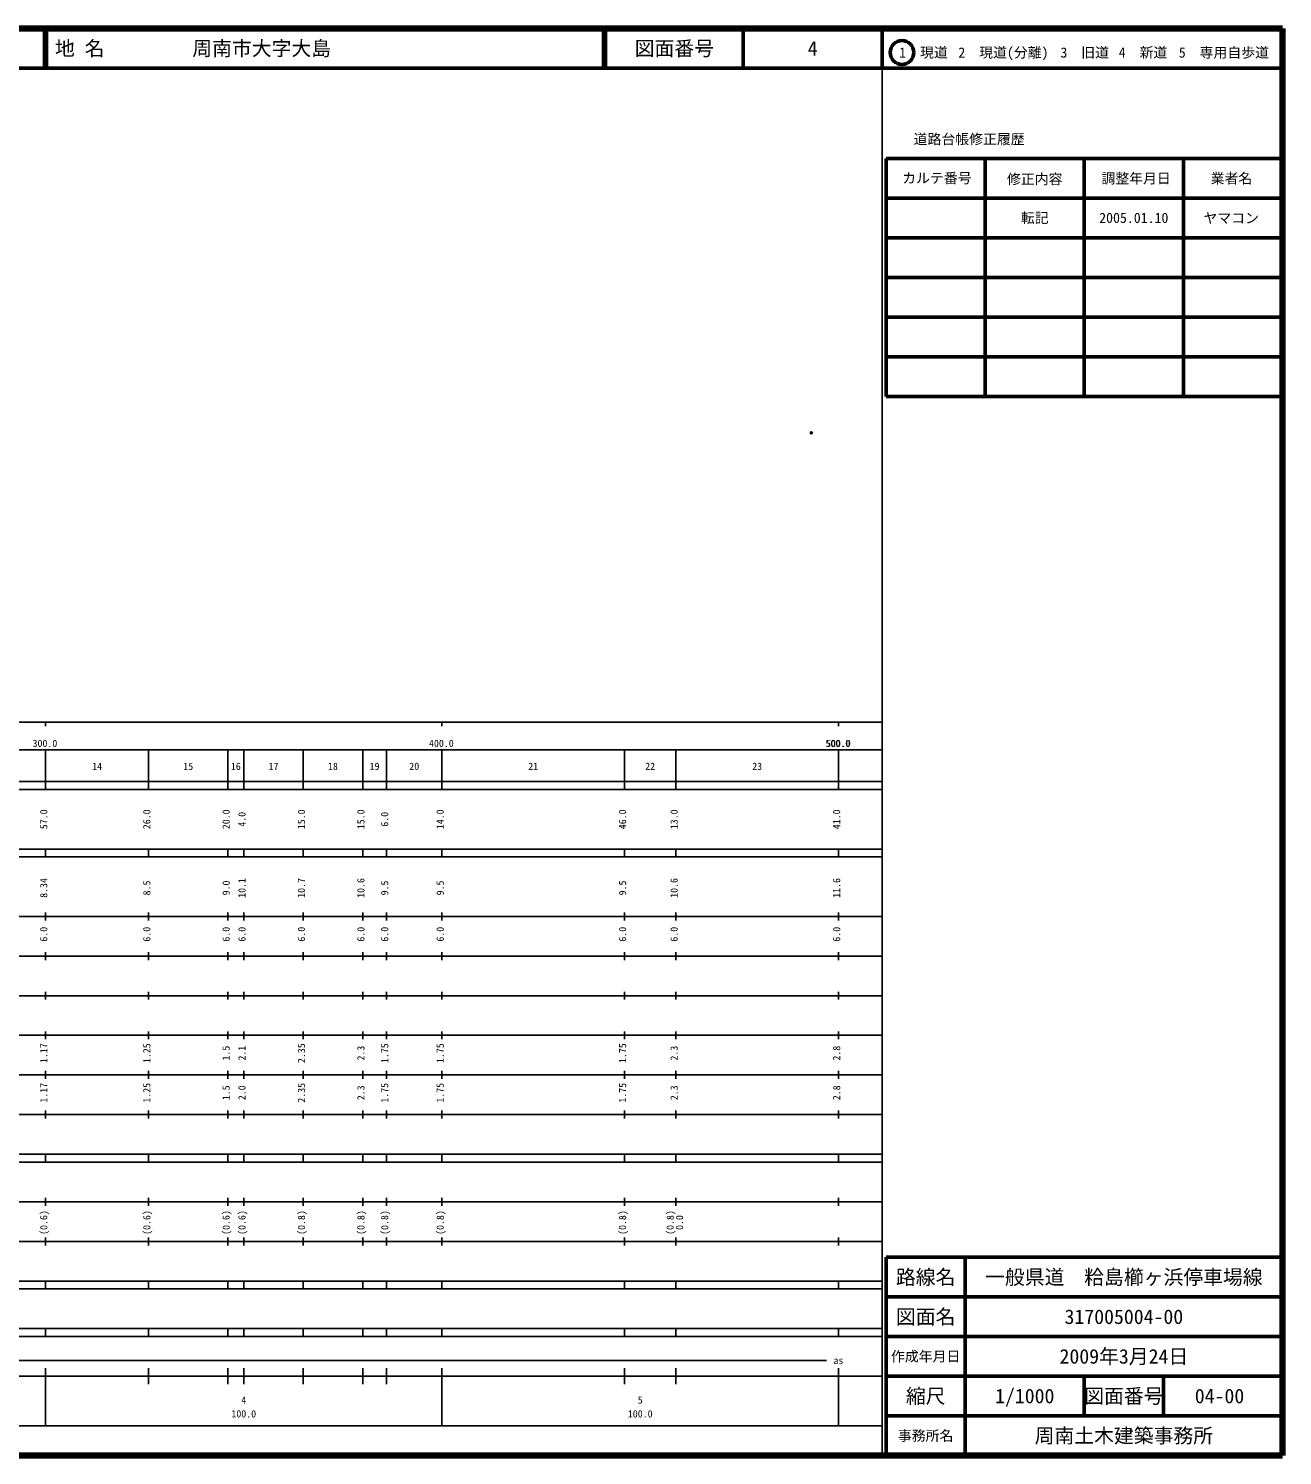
# Model space of a CAD drawing. Units: millimetres on the paper. Extents: x 40 to 680, y 20 to 380.
# Drawn here: x 363.7 to 680, y 20 to 380 of the extents above; entities that cross this region are included whole.
import ezdxf
from ezdxf.enums import TextEntityAlignment as Align

# ---------------------------------------------------------------- set-up
doc = ezdxf.new("R2010")
doc.units = ezdxf.units.MM
doc.header["$PDMODE"] = 32
doc.header["$PDSIZE"] = 0.5
doc.layers.add('M-OTRS', color=6, linetype='Continuous')
doc.layers.add('M-TTL-TXT', color=7, linetype='Continuous')
for name, color, linetype, lineweight in [('M-TTL', 2, 'Continuous', 140), ('M-TTL-BAND', 7, 'Continuous', 25), ('M-TTL-FRAM', 2, 'Continuous', 50), ('M-TTL-LINE', 7, 'Continuous', 50)]:
    doc.layers.add(name, color=color, linetype=linetype, lineweight=lineweight)
doc.styles.add('ＭＳ ゴシック', font='')
doc.styles.get('ＭＳ ゴシック').set_extended_font_data('MS Gothic')

msp = doc.modelspace()

# ---------------------------------------------------------------- linework, layer by layer
at = {"layer": 'M-OTRS'}
msp.add_point((561.163, 277.999), dxfattribs=at)
at = {"layer": 'M-TTL'}
for p, q in [((680, 380), (40, 380)), ((680, 20), (680, 380)), ((40, 20), (680, 20))]:
    msp.add_line(p, q, dxfattribs=at)
at = {"layer": 'M-TTL-BAND'}
for p, q in [((579, 20), (579, 370)), ((40, 205), (579, 205)), ((368, 205), (368, 204)), ((468, 205), (468, 204)), ((568, 205), (568, 204)), ((68, 198), (579, 198)), ((368, 188), (368, 198)), ((394, 188), (394, 198)), ((414, 188), (414, 198)), ((418, 188), (418, 198)), ((433, 188), (433, 198)), ((448, 188), (448, 198)), ((454, 188), (454, 198)), ((468, 188), (468, 198)), ((514, 188), (514, 198)), ((527, 188), (527, 198)), ((568, 188), (568, 198)), ((40, 190), (579, 190)), ((40, 188), (579, 188)), ((40, 173), (579, 173)), ((368, 171), (368, 173)), ((394, 171), (394, 173)), ((414, 171), (414, 173)), ((418, 171), (418, 173)), ((433, 171), (433, 173)), ((448, 171), (448, 173)), ((454, 171), (454, 173)), ((468, 171), (468, 173)), ((514, 171), (514, 173)), ((527, 171), (527, 173)), ((568, 171), (568, 173)), ((40, 171), (579, 171)), ((40, 156), (579, 156)), ((368, 155), (368, 157)), ((394, 155), (394, 157)), ((414, 155), (414, 157)), ((418, 155), (418, 157)), ((433, 155), (433, 157)), ((448, 155), (448, 157)), ((454, 155), (454, 157)), ((468, 155), (468, 157)), ((514, 155), (514, 157)), ((527, 155), (527, 157)), ((568, 155), (568, 157)), ((46, 146), (579, 146)), ((368, 145), (368, 147)), ((394, 145), (394, 147)), ((414, 145), (414, 147)), ((418, 145), (418, 147)), ((433, 145), (433, 147)), ((448, 145), (448, 147)), ((454, 145), (454, 147)), ((468, 145), (468, 147)), ((514, 145), (514, 147)), ((527, 145), (527, 147)), ((568, 145), (568, 147)), ((368, 135), (368, 137)), ((394, 135), (394, 137)), ((414, 135), (414, 137)), ((418, 135), (418, 137)), ((433, 135), (433, 137)), ((448, 135), (448, 137)), ((454, 135), (454, 137)), ((468, 135), (468, 137)), ((514, 135), (514, 137)), ((527, 135), (527, 137)), ((568, 135), (568, 137)), ((52, 136), (579, 136)), ((46, 126), (579, 126)), ((368, 125), (368, 127)), ((394, 125), (394, 127)), ((414, 125), (414, 127)), ((418, 125), (418, 127)), ((433, 125), (433, 127)), ((448, 125), (448, 127)), ((454, 125), (454, 127)), ((468, 125), (468, 127)), ((514, 125), (514, 127)), ((527, 125), (527, 127)), ((568, 125), (568, 127)), ((52, 116), (579, 116)), ((368, 115), (368, 117)), ((394, 115), (394, 117)), ((414, 115), (414, 117)), ((418, 115), (418, 117)), ((433, 115), (433, 117)), ((448, 115), (448, 117)), ((454, 115), (454, 117)), ((468, 115), (468, 117)), ((514, 115), (514, 117)), ((527, 115), (527, 117)), ((568, 115), (568, 117)), ((46, 106), (579, 106)), ((368, 105), (368, 107)), ((394, 105), (394, 107)), ((414, 105), (414, 107)), ((418, 105), (418, 107)), ((433, 105), (433, 107)), ((448, 105), (448, 107)), ((454, 105), (454, 107)), ((468, 105), (468, 107)), ((514, 105), (514, 107)), ((527, 105), (527, 107)), ((568, 105), (568, 107)), ((40, 96), (579, 96)), ((40, 94), (579, 94)), ((368, 94), (368, 96)), ((394, 94), (394, 96)), ((414, 94), (414, 96)), ((418, 94), (418, 96)), ((433, 94), (433, 96)), ((448, 94), (448, 96)), ((454, 94), (454, 96)), ((468, 94), (468, 96)), ((514, 94), (514, 96)), ((527, 94), (527, 96)), ((568, 94), (568, 96)), ((49, 84), (579, 84)), ((368, 83), (368, 85)), ((394, 83), (394, 85)), ((414, 83), (414, 85)), ((418, 83), (418, 85)), ((433, 83), (433, 85)), ((448, 83), (448, 85)), ((454, 83), (454, 85)), ((468, 83), (468, 85)), ((514, 83), (514, 85)), ((527, 83), (527, 85)), ((568, 83), (568, 85)), ((40, 74), (579, 74)), ((368, 73), (368, 75)), ((394, 73), (394, 75)), ((414, 73), (414, 75)), ((418, 73), (418, 75)), ((433, 73), (433, 75)), ((448, 73), (448, 75)), ((454, 73), (454, 75)), ((468, 73), (468, 75)), ((514, 73), (514, 75)), ((527, 73), (527, 75)), ((568, 73), (568, 75)), ((40, 64), (579, 64)), ((40, 62), (579, 62)), ((368, 62), (368, 64)), ((394, 62), (394, 64)), ((414, 62), (414, 64)), ((418, 62), (418, 64)), ((433, 62), (433, 64)), ((448, 62), (448, 64)), ((454, 62), (454, 64)), ((468, 62), (468, 64)), ((514, 62), (514, 64)), ((527, 62), (527, 64)), ((568, 62), (568, 64)), ((40, 52), (579, 52)), ((368, 50), (368, 52)), ((394, 50), (394, 52)), ((414, 50), (414, 52)), ((418, 50), (418, 52)), ((433, 50), (433, 52)), ((448, 50), (448, 52)), ((454, 50), (454, 52)), ((468, 50), (468, 52)), ((514, 50), (514, 52)), ((527, 50), (527, 52)), ((568, 50), (568, 52)), ((40, 50), (579, 50)), ((71, 44), (565, 44)), ((40, 40), (579, 40)), ((368, 27.5), (368, 42)), ((394, 38), (394, 42)), ((414, 38), (414, 42)), ((418, 38), (418, 42)), ((433, 38), (433, 42)), ((448, 38), (448, 42)), ((454, 38), (454, 42)), ((468, 27.5), (468, 42)), ((514, 38), (514, 42)), ((527, 38), (527, 42)), ((568, 27.5), (568, 42)), ((68, 27.5), (579, 27.5))]:
    msp.add_line(p, q, dxfattribs=at)
at = {"layer": 'M-TTL-FRAM'}
for p, q in [((580, 347.197), (580, 287.197)), ((580, 347.197), (680, 347.197)), ((580, 287.197), (680, 287.197)), ((680, 70), (580, 70)), ((580, 70), (580, 20))]:
    msp.add_line(p, q, dxfattribs=at)
at = {"layer": 'M-TTL-LINE'}
for p, q in [((367.75, 380), (367.75, 370)), ((368.25, 380), (368.25, 370)), ((508.747, 380), (508.747, 370)), ((509.247, 380), (509.247, 370)), ((543.997, 380), (543.997, 370)), ((579, 380), (579, 370)), ((40, 370), (680, 370)), ((605, 347.197), (605, 287.197)), ((630, 347.197), (630, 287.197)), ((655, 347.197), (655, 287.197)), ((580, 337.197), (680, 337.197)), ((580, 327.197), (680, 327.197)), ((580, 317.197), (680, 317.197)), ((580, 307.197), (680, 307.197)), ((580, 297.197), (680, 297.197)), ((600, 70), (600, 20)), ((680, 60), (580, 60)), ((680, 50), (580, 50)), ((680, 40), (580, 40)), ((630, 40), (630, 30)), ((650, 40), (650, 30)), ((680, 30), (580, 30))]:
    msp.add_line(p, q, dxfattribs=at)
msp.add_circle((584.031, 373.958), 3, dxfattribs=at)

# ---------------------------------------------------------------- texts
at = {"layer": 'M-TTL-BAND', "style": 'ＭＳ ゴシック'}
for s, p in [('300.0', (367.844, 198.195)), ('400.0', (467.844, 198.195)), ('500.0', (567.844, 198.195)), ('500.0', (568, 198.195)), ('14', (381, 192.405)), ('15', (404, 192.405)), ('16', (416, 192.405)), ('17', (425.5, 192.405)), ('18', (440.5, 192.405)), ('19', (451, 192.405)), ('20', (461, 192.405)), ('21', (491, 192.405)), ('22', (520.5, 192.405)), ('23', (547.5, 192.405)), ('as', (568, 42.5)), ('4', (418, 32.523)), ('5', (518, 32.523)), ('100.0', (418, 29.033)), ('100.0', (518, 29.033))]:
    msp.add_text(s, height=1.833, dxfattribs=at).set_placement(p, align=Align.BOTTOM_CENTER)
for s, p in [('57.0', (369, 180.5)), ('26.0', (395, 180.5)), ('20.0', (415, 180.5)), ('4.0', (419, 180.5)), ('15.0', (434, 180.5)), ('15.0', (449, 180.5)), ('6.0', (455, 180.5)), ('14.0', (469, 180.5)), ('46.0', (515, 180.5)), ('13.0', (528, 180.5)), ('41.0', (569, 180.5)), ('8.34', (369, 163.174)), ('8.5', (395, 163.174)), ('9.0', (415, 163.174)), ('10.1', (419, 163.174)), ('10.7', (434, 163.174)), ('10.6', (449, 163.174)), ('9.5', (455, 163.174)), ('9.5', (469, 163.174)), ('9.5', (515, 163.174)), ('10.6', (528, 163.174)), ('11.6', (569, 163.174)), ('6.0', (369, 151.5)), ('6.0', (395, 151.5)), ('6.0', (415, 151.5)), ('6.0', (419, 151.5)), ('6.0', (434, 151.5)), ('6.0', (449, 151.5)), ('6.0', (455, 151.5)), ('6.0', (469, 151.5)), ('6.0', (515, 151.5)), ('6.0', (528, 151.5)), ('6.0', (569, 151.5)), ('1.17', (369, 121.5)), ('1.25', (395, 121.5)), ('1.5', (415, 121.5)), ('2.1', (419, 121.5)), ('2.35', (434, 121.5)), ('2.3', (449, 121.5)), ('1.75', (455, 121.5)), ('1.75', (469, 121.5)), ('1.75', (515, 121.5)), ('2.3', (528, 121.5)), ('2.8', (569, 121.5)), ('1.17', (369, 111.5)), ('1.25', (395, 111.5)), ('1.5', (415, 111.5)), ('2.0', (419, 111.5)), ('2.35', (434, 111.5)), ('2.3', (449, 111.5)), ('1.75', (455, 111.5)), ('1.75', (469, 111.5)), ('1.75', (515, 111.5)), ('2.3', (528, 111.5)), ('2.8', (569, 111.5)), ('(0.6)', (369, 78.764)), ('(0.6)', (395, 78.764)), ('(0.6)', (415, 78.764)), ('(0.6)', (419, 78.764)), ('(0.8)', (434, 78.764)), ('(0.8)', (449, 78.764)), ('(0.8)', (455, 78.764)), ('(0.8)', (469, 78.764)), ('(0.8)', (515, 78.764)), ('(0.8)', (527, 78.764)), ('0.0', (529.37, 78.764))]:
    msp.add_text(s, height=1.833, rotation=90, dxfattribs=at).set_placement(p, align=Align.BOTTOM_CENTER)
at = {"layer": 'M-TTL-TXT', "style": 'ＭＳ ゴシック'}
for s, p in [('地 名', (370.38, 375)), ('周南市大字大島', (405.024, 375))]:
    msp.add_text(s, height=3.666, dxfattribs=at).set_placement(p, align=Align.MIDDLE_LEFT)
for s, height, p in [('図面番号', 3.666, (526.622, 375)), ('4', 3.666, (561.497, 375)), ('1\u3000現道', 2.566, (589.448, 373.958)), ('2\u3000現道(分離)', 2.566, (609.619, 373.958)), ('3\u3000旧道', 2.566, (630.121, 373.958)), ('4\u3000新道', 2.566, (644.824, 373.958)), ('5\u3000専用自歩道', 2.566, (665.228, 373.958)), ('道路台帳修正履歴', 2.566, (600.968, 352.113)), ('カルテ番号', 2.566, (592.839, 342.277)), ('修正内容', 2.566, (617.509, 342.023)), ('調整年月日', 2.566, (643.089, 342.197)), ('業者名', 2.566, (667.134, 342.197)), ('転記', 2.566, (617.5, 332.245)), ('2005.01.10', 2.566, (642.5, 332.245)), ('ヤマコン', 2.566, (667.077, 332.189)), ('路線名', 3.666, (590, 65)), ('路線名', 3.666, (590, 65)), ('一般県道\u3000粭島櫛ヶ浜停車場線', 3.666, (640, 65)), ('図面名', 3.666, (590, 55)), ('図面名', 3.666, (590, 55)), ('317005004-00', 3.666, (640, 55)), ('2009年3月24日', 3.666, (640, 45)), ('作成年月日', 2.566, (590, 45)), ('作成年月日', 2.566, (590, 45)), ('縮尺', 3.666, (590, 35)), ('縮尺', 3.666, (590, 35)), ('1/1000', 3.666, (615, 35)), ('図面番号', 3.666, (640, 35)), ('図面番号', 3.666, (640, 35)), ('04-00', 3.666, (664.125, 35)), ('事務所名', 2.566, (590, 25)), ('事務所名', 2.566, (590, 25)), ('周南土木建築事務所', 3.666, (640, 25))]:
    msp.add_text(s, height=height, dxfattribs=at).set_placement(p, align=Align.MIDDLE_CENTER)

doc.saveas('drawing.dxf')
